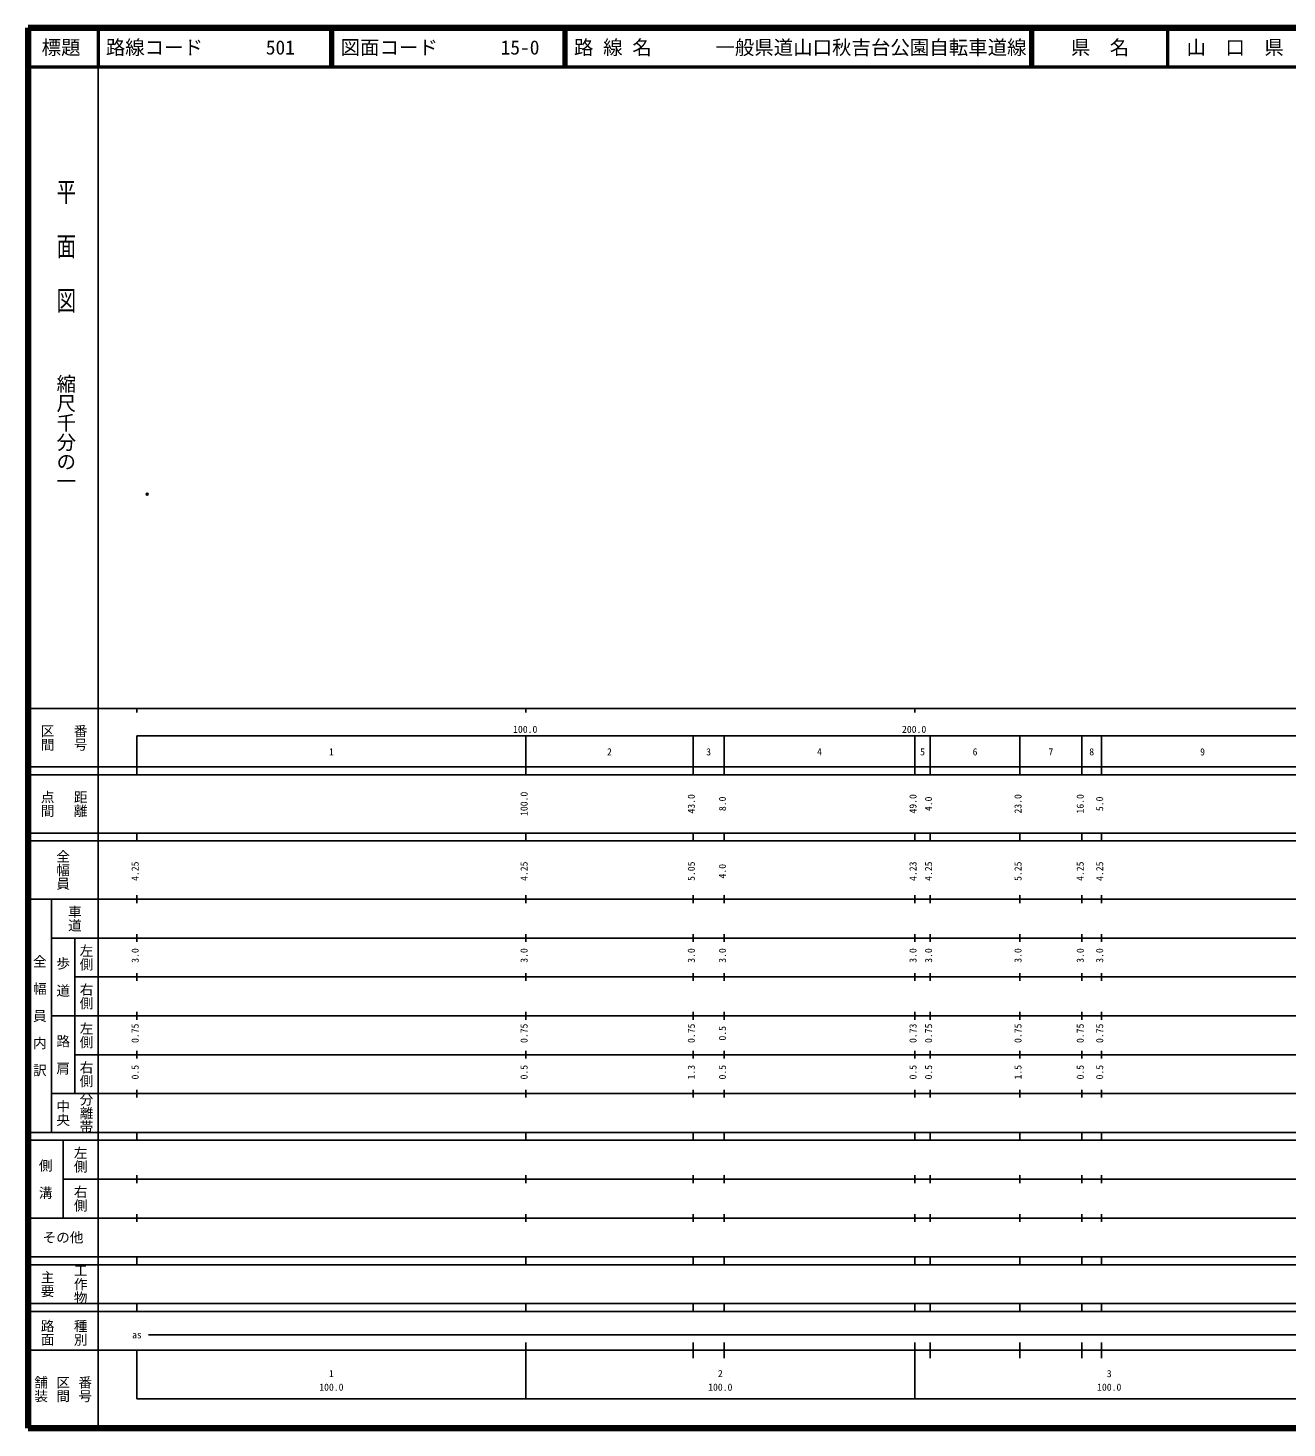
# Model space of a CAD drawing. Units: millimetres on the paper. Extents: x 40 to 680, y 20 to 380.
# Drawn here: x 40 to 363.7, y 20 to 380 of the extents above; entities that cross this region are included whole.
import ezdxf
from ezdxf.enums import TextEntityAlignment as Align

# ---------------------------------------------------------------- set-up
doc = ezdxf.new("R2010")
doc.units = ezdxf.units.MM
doc.header["$PDMODE"] = 32
doc.header["$PDSIZE"] = 0.5
doc.layers.add('M-OTRS', color=6, linetype='Continuous')
doc.layers.add('M-TTL-TXT', color=7, linetype='Continuous')
for name, color, linetype, lineweight in [('M-TTL', 2, 'Continuous', 140), ('M-TTL-BAND', 7, 'Continuous', 25), ('M-TTL-LINE', 7, 'Continuous', 50)]:
    doc.layers.add(name, color=color, linetype=linetype, lineweight=lineweight)
doc.styles.add('@ＭＳ ゴシック', font='')
doc.styles.add('ＭＳ ゴシック', font='')
doc.styles.get('@ＭＳ ゴシック').set_extended_font_data('@MS Gothic')
doc.styles.get('ＭＳ ゴシック').set_extended_font_data('MS Gothic')

msp = doc.modelspace()

# ---------------------------------------------------------------- linework, layer by layer
at = {"layer": 'M-OTRS'}
msp.add_point((70.664, 260.127), dxfattribs=at)
at = {"layer": 'M-TTL'}
for p, q in [((40, 380), (40, 20)), ((680, 380), (40, 380)), ((40, 20), (680, 20))]:
    msp.add_line(p, q, dxfattribs=at)
at = {"layer": 'M-TTL-BAND'}
for p, q in [((58, 370), (58, 20)), ((40, 205), (579, 205)), ((68, 205), (68, 204)), ((168, 205), (168, 204)), ((268, 205), (268, 204)), ((68, 198), (579, 198)), ((68, 198), (68, 188)), ((168, 188), (168, 198)), ((211, 188), (211, 198)), ((219, 188), (219, 198)), ((268, 188), (268, 198)), ((272, 188), (272, 198)), ((295, 188), (295, 198)), ((311, 188), (311, 198)), ((316, 188), (316, 198)), ((40, 190), (579, 190)), ((40, 188), (579, 188)), ((40, 173), (579, 173)), ((68, 171), (68, 173)), ((168, 171), (168, 173)), ((211, 171), (211, 173)), ((219, 171), (219, 173)), ((268, 171), (268, 173)), ((272, 171), (272, 173)), ((295, 171), (295, 173)), ((311, 171), (311, 173)), ((316, 171), (316, 173)), ((40, 171), (579, 171)), ((40, 156), (579, 156)), ((46, 96), (46, 156)), ((68, 155), (68, 157)), ((168, 155), (168, 157)), ((211, 155), (211, 157)), ((219, 155), (219, 157)), ((268, 155), (268, 157)), ((272, 155), (272, 157)), ((295, 155), (295, 157)), ((311, 155), (311, 157)), ((316, 155), (316, 157)), ((46, 146), (579, 146)), ((52, 146), (52, 106)), ((68, 145), (68, 147)), ((168, 145), (168, 147)), ((211, 145), (211, 147)), ((219, 145), (219, 147)), ((268, 145), (268, 147)), ((272, 145), (272, 147)), ((295, 145), (295, 147)), ((311, 145), (311, 147)), ((316, 145), (316, 147)), ((68, 135), (68, 137)), ((168, 135), (168, 137)), ((211, 135), (211, 137)), ((219, 135), (219, 137)), ((268, 135), (268, 137)), ((272, 135), (272, 137)), ((295, 135), (295, 137)), ((311, 135), (311, 137)), ((316, 135), (316, 137)), ((52, 136), (579, 136)), ((46, 126), (579, 126)), ((68, 125), (68, 127)), ((168, 125), (168, 127)), ((211, 125), (211, 127)), ((219, 125), (219, 127)), ((268, 125), (268, 127)), ((272, 125), (272, 127)), ((295, 125), (295, 127)), ((311, 125), (311, 127)), ((316, 125), (316, 127)), ((52, 116), (579, 116)), ((68, 115), (68, 117)), ((168, 115), (168, 117)), ((211, 115), (211, 117)), ((219, 115), (219, 117)), ((268, 115), (268, 117)), ((272, 115), (272, 117)), ((295, 115), (295, 117)), ((311, 115), (311, 117)), ((316, 115), (316, 117)), ((46, 106), (579, 106)), ((68, 105), (68, 107)), ((168, 105), (168, 107)), ((211, 105), (211, 107)), ((219, 105), (219, 107)), ((268, 105), (268, 107)), ((272, 105), (272, 107)), ((295, 105), (295, 107)), ((311, 105), (311, 107)), ((316, 105), (316, 107)), ((40, 96), (579, 96)), ((40, 94), (579, 94)), ((49, 94), (49, 74)), ((68, 94), (68, 96)), ((168, 94), (168, 96)), ((211, 94), (211, 96)), ((219, 94), (219, 96)), ((268, 94), (268, 96)), ((272, 94), (272, 96)), ((295, 94), (295, 96)), ((311, 94), (311, 96)), ((316, 94), (316, 96)), ((49, 84), (579, 84)), ((68, 83), (68, 85)), ((168, 83), (168, 85)), ((211, 83), (211, 85)), ((219, 83), (219, 85)), ((268, 83), (268, 85)), ((272, 83), (272, 85)), ((295, 83), (295, 85)), ((311, 83), (311, 85)), ((316, 83), (316, 85)), ((40, 74), (579, 74)), ((68, 73), (68, 75)), ((168, 73), (168, 75)), ((211, 73), (211, 75)), ((219, 73), (219, 75)), ((268, 73), (268, 75)), ((272, 73), (272, 75)), ((295, 73), (295, 75)), ((311, 73), (311, 75)), ((316, 73), (316, 75)), ((40, 64), (579, 64)), ((40, 62), (579, 62)), ((68, 62), (68, 64)), ((168, 62), (168, 64)), ((211, 62), (211, 64)), ((219, 62), (219, 64)), ((268, 62), (268, 64)), ((272, 62), (272, 64)), ((295, 62), (295, 64)), ((311, 62), (311, 64)), ((316, 62), (316, 64)), ((40, 52), (579, 52)), ((68, 50), (68, 52)), ((168, 50), (168, 52)), ((211, 50), (211, 52)), ((219, 50), (219, 52)), ((268, 50), (268, 52)), ((272, 50), (272, 52)), ((295, 50), (295, 52)), ((311, 50), (311, 52)), ((316, 50), (316, 52)), ((40, 50), (579, 50)), ((71, 44), (553, 44)), ((40, 40), (579, 40)), ((68, 40), (68, 27.5)), ((168, 27.5), (168, 42)), ((211, 38), (211, 42)), ((219, 38), (219, 42)), ((268, 27.5), (268, 42)), ((272, 38), (272, 42)), ((295, 38), (295, 42)), ((311, 38), (311, 42)), ((316, 38), (316, 42)), ((68, 27.5), (579, 27.5))]:
    msp.add_line(p, q, dxfattribs=at)
at = {"layer": 'M-TTL-LINE'}
for p, q in [((58, 380), (58, 370)), ((117.75, 380), (117.75, 370)), ((118.25, 380), (118.25, 370)), ((177.75, 380), (177.75, 370)), ((178.25, 380), (178.25, 370)), ((297.75, 380), (297.75, 370)), ((298.25, 380), (298.25, 370)), ((333, 380), (333, 370)), ((40, 370), (680, 370))]:
    msp.add_line(p, q, dxfattribs=at)

# ---------------------------------------------------------------- texts
at = {"layer": 'M-TTL-BAND', "style": '@ＭＳ ゴシック', "width": 1.4}
msp.add_text('平  面  図', height=3.666, rotation=270, dxfattribs=at).set_placement((49.777, 306.475), align=Align.MIDDLE_RIGHT)
at = {"layer": 'M-TTL-BAND', "style": '@ＭＳ ゴシック'}
msp.add_text('縮尺千分の一', height=3.666, rotation=270, dxfattribs=at).set_placement((49.777, 261.03), align=Align.MIDDLE_RIGHT)
for s, p in [('区間', (45, 197.5)), ('番号', (53.5, 197.5)), ('点間', (45, 180.5)), ('距離', (53.5, 180.5)), ('全幅員', (49, 163.5)), ('車道', (52, 151)), ('左側', (55, 141)), ('全\u3000幅\u3000員\u3000内\u3000訳', (43, 126)), ('歩\u3000道', (49, 136)), ('右側', (55, 131)), ('左側', (55, 121)), ('路\u3000肩', (49, 116)), ('右側', (55, 111)), ('分離帯', (55, 101)), ('中央', (49, 101)), ('左側', (53.5, 89)), ('側\u3000溝', (44.5, 84)), ('右側', (53.5, 79)), ('工作物', (53.5, 57)), ('主要', (45, 57)), ('路面', (45, 44.5)), ('種別', (53.5, 44.5)), ('舗装', (43.333, 30)), ('区間', (49, 30)), ('番号', (54.667, 30))]:
    msp.add_text(s, height=2.566, rotation=270, dxfattribs=at).set_placement(p, align=Align.MIDDLE_CENTER)
at = {"layer": 'M-TTL-BAND', "style": 'ＭＳ ゴシック'}
for s, p in [('100.0', (167.844, 198.195)), ('200.0', (267.844, 198.195)), ('1', (118, 192.405)), ('2', (189.5, 192.405)), ('3', (215, 192.405)), ('4', (243.5, 192.405)), ('5', (270, 192.405)), ('6', (283.5, 192.405)), ('7', (303, 192.405)), ('8', (313.5, 192.405)), ('9', (342, 192.405)), ('as', (68, 42.5)), ('1', (118, 32.523)), ('2', (218, 32.523)), ('3', (318, 32.523)), ('100.0', (118, 29.033)), ('100.0', (218, 29.033)), ('100.0', (318, 29.033))]:
    msp.add_text(s, height=1.833, dxfattribs=at).set_placement(p, align=Align.BOTTOM_CENTER)
for s, p in [('100.0', (169, 180.5)), ('43.0', (212, 180.5)), ('8.0', (220, 180.5)), ('49.0', (269, 180.5)), ('4.0', (273, 180.5)), ('23.0', (296, 180.5)), ('16.0', (312, 180.5)), ('5.0', (317, 180.5)), ('4.25', (69, 163.174)), ('4.25', (169, 163.174)), ('5.05', (212, 163.174)), ('4.0', (220, 163.174)), ('4.23', (269, 163.174)), ('4.25', (273, 163.174)), ('5.25', (296, 163.174)), ('4.25', (312, 163.174)), ('4.25', (317, 163.174)), ('3.0', (69, 141.5)), ('3.0', (169, 141.5)), ('3.0', (212, 141.5)), ('3.0', (220, 141.5)), ('3.0', (269, 141.5)), ('3.0', (273, 141.5)), ('3.0', (296, 141.5)), ('3.0', (312, 141.5)), ('3.0', (317, 141.5)), ('0.75', (69, 121.5)), ('0.75', (169, 121.5)), ('0.75', (212, 121.5)), ('0.5', (220, 121.5)), ('0.73', (269, 121.5)), ('0.75', (273, 121.5)), ('0.75', (296, 121.5)), ('0.75', (312, 121.5)), ('0.75', (317, 121.5)), ('0.5', (69, 111.5)), ('0.5', (169, 111.5)), ('1.3', (212, 111.5)), ('0.5', (220, 111.5)), ('0.5', (269, 111.5)), ('0.5', (273, 111.5)), ('1.5', (296, 111.5)), ('0.5', (312, 111.5)), ('0.5', (317, 111.5))]:
    msp.add_text(s, height=1.833, rotation=90, dxfattribs=at).set_placement(p, align=Align.BOTTOM_CENTER)
msp.add_text('その他', height=2.566, dxfattribs=at).set_placement((49, 69), align=Align.MIDDLE_CENTER)
at = {"layer": 'M-TTL-TXT', "style": 'ＭＳ ゴシック'}
for s, p in [('標題', (48.5, 375)), ('県\u3000名', (315.625, 375)), ('山\u3000口\u3000県', (350.375, 375))]:
    msp.add_text(s, height=3.666, dxfattribs=at).set_placement(p, align=Align.MIDDLE_CENTER)
for s, p in [('路線コード', (60, 375)), ('501', (101.142, 375)), ('図面コード', (120.38, 375)), ('15-0', (161.521, 375)), ('路 線 名', (180.38, 375)), ('一般県道山口秋吉台公園自転車道線', (216.734, 375))]:
    msp.add_text(s, height=3.666, dxfattribs=at).set_placement(p, align=Align.MIDDLE_LEFT)

doc.saveas('drawing.dxf')
